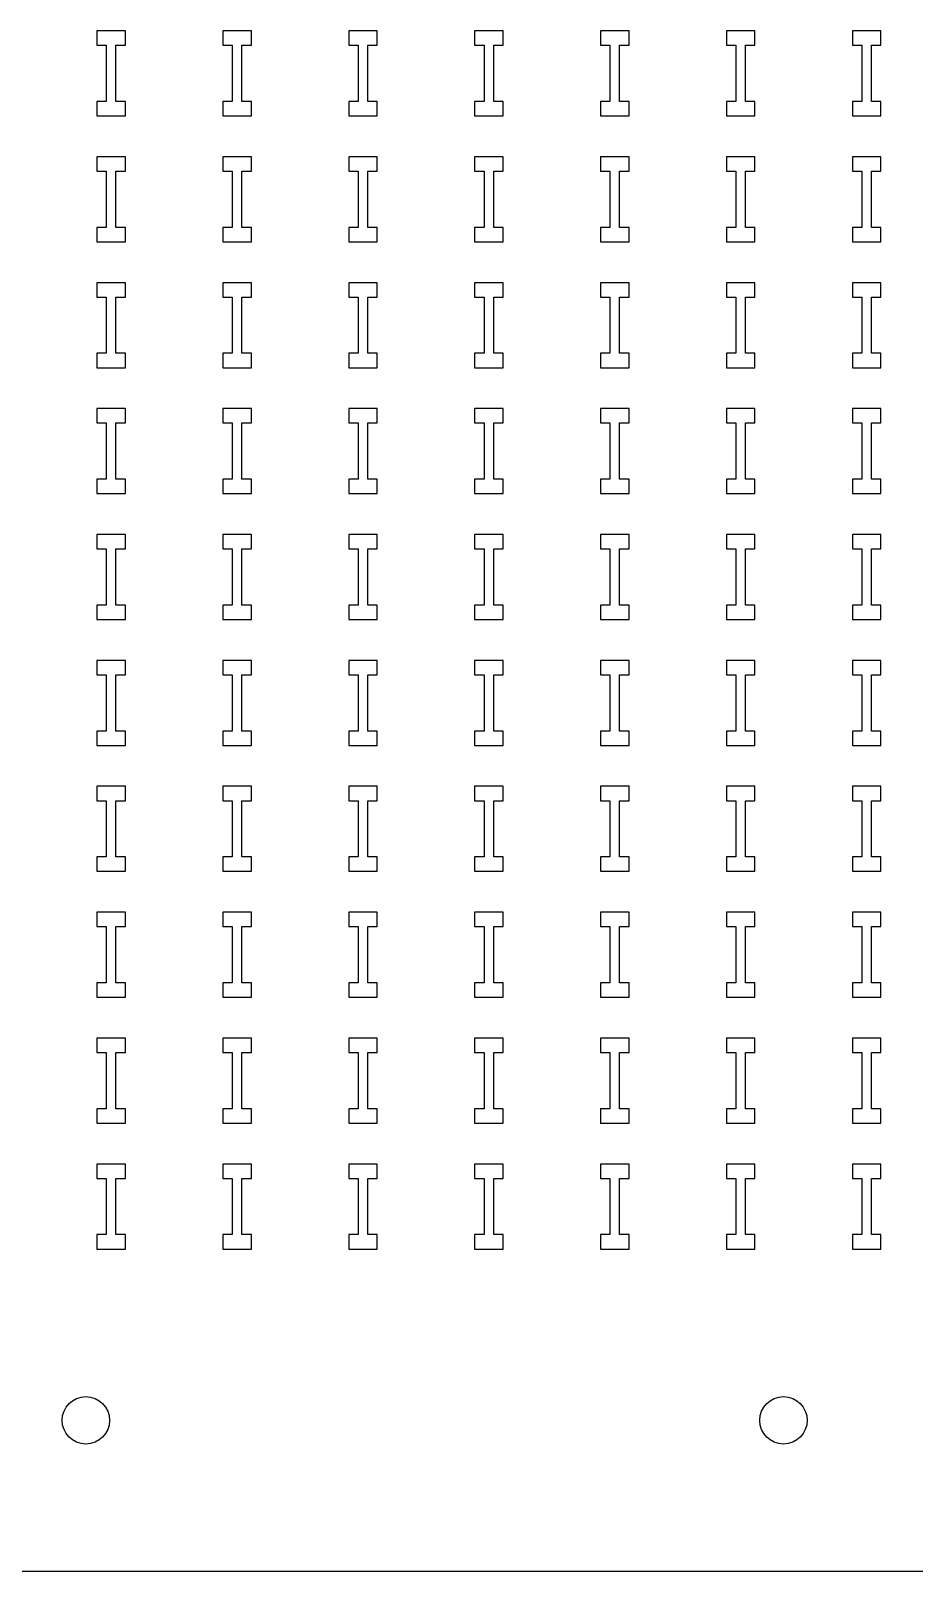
# Model space of a CAD drawing. Header units: inches. Extents: x 0 to 94.5, y 0 to 82.7.
# Drawn here: x 23.76 to 29.61, y 0 to 10.21 of the extents above; entities that cross this region are included whole.
import ezdxf

# ---------------------------------------------------------------- set-up
doc = ezdxf.new("R2010")
doc.units = ezdxf.units.IN
doc.layers.add('red', color=1, linetype='CONTINUOUS')

msp = doc.modelspace()

# ---------------------------------------------------------------- linework, layer by layer
for p, q in [((24.384, 10.212), (24.195, 10.212)), ((24.195, 10.212), (24.195, 10.117)), ((24.384, 10.117), (24.384, 10.212)), ((25.219, 10.212), (25.03, 10.212)), ((25.03, 10.212), (25.03, 10.117)), ((25.219, 10.117), (25.219, 10.212)), ((26.053, 10.212), (25.864, 10.212)), ((25.864, 10.212), (25.864, 10.117)), ((26.053, 10.117), (26.053, 10.212)), ((26.888, 10.212), (26.699, 10.212)), ((26.699, 10.212), (26.699, 10.117)), ((26.888, 10.117), (26.888, 10.212)), ((27.723, 10.212), (27.534, 10.212)), ((27.534, 10.212), (27.534, 10.117)), ((27.723, 10.117), (27.723, 10.212)), ((28.557, 10.212), (28.368, 10.212)), ((28.368, 10.212), (28.368, 10.117)), ((28.557, 10.117), (28.557, 10.212)), ((29.392, 10.212), (29.203, 10.212)), ((29.203, 10.212), (29.203, 10.117)), ((29.392, 10.117), (29.392, 10.212)), ((24.195, 10.117), (24.257, 10.117)), ((24.257, 10.117), (24.257, 9.743)), ((24.321, 10.117), (24.384, 10.117)), ((24.321, 9.743), (24.321, 10.117)), ((25.03, 10.117), (25.092, 10.117)), ((25.092, 10.117), (25.092, 9.743)), ((25.156, 10.117), (25.219, 10.117)), ((25.156, 9.743), (25.156, 10.117)), ((25.864, 10.117), (25.927, 10.117)), ((25.927, 10.117), (25.927, 9.743)), ((25.991, 10.117), (26.053, 10.117)), ((25.991, 9.743), (25.991, 10.117)), ((26.699, 10.117), (26.762, 10.117)), ((26.762, 10.117), (26.762, 9.743)), ((26.826, 10.117), (26.888, 10.117)), ((26.826, 9.743), (26.826, 10.117)), ((27.534, 10.117), (27.596, 10.117)), ((27.596, 10.117), (27.596, 9.743)), ((27.66, 10.117), (27.723, 10.117)), ((27.66, 9.743), (27.66, 10.117)), ((28.368, 10.117), (28.431, 10.117)), ((28.431, 10.117), (28.431, 9.743)), ((28.495, 10.117), (28.557, 10.117)), ((28.495, 9.743), (28.495, 10.117)), ((29.203, 10.117), (29.266, 10.117)), ((29.266, 10.117), (29.266, 9.743)), ((29.33, 10.117), (29.392, 10.117)), ((29.33, 9.743), (29.33, 10.117)), ((24.257, 9.743), (24.195, 9.743)), ((24.195, 9.743), (24.195, 9.648)), ((24.384, 9.743), (24.321, 9.743)), ((24.384, 9.648), (24.384, 9.743)), ((25.092, 9.743), (25.03, 9.743)), ((25.03, 9.743), (25.03, 9.648)), ((25.219, 9.743), (25.156, 9.743)), ((25.219, 9.648), (25.219, 9.743)), ((25.927, 9.743), (25.864, 9.743)), ((25.864, 9.743), (25.864, 9.648)), ((26.053, 9.743), (25.991, 9.743)), ((26.053, 9.648), (26.053, 9.743)), ((26.762, 9.743), (26.699, 9.743)), ((26.699, 9.743), (26.699, 9.648)), ((26.888, 9.743), (26.826, 9.743)), ((26.888, 9.648), (26.888, 9.743)), ((27.596, 9.743), (27.534, 9.743)), ((27.534, 9.743), (27.534, 9.648)), ((27.723, 9.743), (27.66, 9.743)), ((27.723, 9.648), (27.723, 9.743)), ((28.431, 9.743), (28.368, 9.743)), ((28.368, 9.743), (28.368, 9.648)), ((28.557, 9.743), (28.495, 9.743)), ((28.557, 9.648), (28.557, 9.743)), ((29.266, 9.743), (29.203, 9.743)), ((29.203, 9.743), (29.203, 9.648)), ((29.392, 9.743), (29.33, 9.743)), ((29.392, 9.648), (29.392, 9.743)), ((24.195, 9.648), (24.384, 9.648)), ((25.03, 9.648), (25.219, 9.648)), ((25.864, 9.648), (26.053, 9.648)), ((26.699, 9.648), (26.888, 9.648)), ((27.534, 9.648), (27.723, 9.648)), ((28.368, 9.648), (28.557, 9.648)), ((29.203, 9.648), (29.392, 9.648)), ((24.384, 9.377), (24.195, 9.377)), ((24.195, 9.377), (24.195, 9.282)), ((24.384, 9.282), (24.384, 9.377)), ((25.219, 9.377), (25.03, 9.377)), ((25.03, 9.377), (25.03, 9.282)), ((25.219, 9.282), (25.219, 9.377)), ((26.053, 9.377), (25.864, 9.377)), ((25.864, 9.377), (25.864, 9.282)), ((26.053, 9.282), (26.053, 9.377)), ((26.888, 9.377), (26.699, 9.377)), ((26.699, 9.377), (26.699, 9.282)), ((26.888, 9.282), (26.888, 9.377)), ((27.723, 9.377), (27.534, 9.377)), ((27.534, 9.377), (27.534, 9.282)), ((27.723, 9.282), (27.723, 9.377)), ((28.557, 9.377), (28.368, 9.377)), ((28.368, 9.377), (28.368, 9.282)), ((28.557, 9.282), (28.557, 9.377)), ((29.392, 9.377), (29.203, 9.377)), ((29.203, 9.377), (29.203, 9.282)), ((29.392, 9.282), (29.392, 9.377)), ((24.195, 9.282), (24.257, 9.282)), ((24.257, 9.282), (24.257, 8.908)), ((24.321, 9.282), (24.384, 9.282)), ((24.321, 8.908), (24.321, 9.282)), ((25.03, 9.282), (25.092, 9.282)), ((25.092, 9.282), (25.092, 8.908)), ((25.156, 9.282), (25.219, 9.282)), ((25.156, 8.908), (25.156, 9.282)), ((25.864, 9.282), (25.927, 9.282)), ((25.927, 9.282), (25.927, 8.908)), ((25.991, 9.282), (26.053, 9.282)), ((25.991, 8.908), (25.991, 9.282)), ((26.699, 9.282), (26.762, 9.282)), ((26.762, 9.282), (26.762, 8.908)), ((26.826, 9.282), (26.888, 9.282)), ((26.826, 8.908), (26.826, 9.282)), ((27.534, 9.282), (27.596, 9.282)), ((27.596, 9.282), (27.596, 8.908)), ((27.66, 9.282), (27.723, 9.282)), ((27.66, 8.908), (27.66, 9.282)), ((28.368, 9.282), (28.431, 9.282)), ((28.431, 9.282), (28.431, 8.908)), ((28.495, 9.282), (28.557, 9.282)), ((28.495, 8.908), (28.495, 9.282)), ((29.203, 9.282), (29.266, 9.282)), ((29.266, 9.282), (29.266, 8.908)), ((29.33, 9.282), (29.392, 9.282)), ((29.33, 8.908), (29.33, 9.282)), ((24.257, 8.908), (24.195, 8.908)), ((24.195, 8.908), (24.195, 8.813)), ((24.384, 8.908), (24.321, 8.908)), ((24.384, 8.813), (24.384, 8.908)), ((25.092, 8.908), (25.03, 8.908)), ((25.03, 8.908), (25.03, 8.813)), ((25.219, 8.908), (25.156, 8.908)), ((25.219, 8.813), (25.219, 8.908)), ((25.927, 8.908), (25.864, 8.908)), ((25.864, 8.908), (25.864, 8.813)), ((26.053, 8.908), (25.991, 8.908)), ((26.053, 8.813), (26.053, 8.908)), ((26.762, 8.908), (26.699, 8.908)), ((26.699, 8.908), (26.699, 8.813)), ((26.888, 8.908), (26.826, 8.908)), ((26.888, 8.813), (26.888, 8.908)), ((27.596, 8.908), (27.534, 8.908)), ((27.534, 8.908), (27.534, 8.813)), ((27.723, 8.908), (27.66, 8.908)), ((27.723, 8.813), (27.723, 8.908)), ((28.431, 8.908), (28.368, 8.908)), ((28.368, 8.908), (28.368, 8.813)), ((28.557, 8.908), (28.495, 8.908)), ((28.557, 8.813), (28.557, 8.908)), ((29.266, 8.908), (29.203, 8.908)), ((29.203, 8.908), (29.203, 8.813)), ((29.392, 8.908), (29.33, 8.908)), ((29.392, 8.813), (29.392, 8.908)), ((24.195, 8.813), (24.384, 8.813)), ((25.03, 8.813), (25.219, 8.813)), ((25.864, 8.813), (26.053, 8.813)), ((26.699, 8.813), (26.888, 8.813)), ((27.534, 8.813), (27.723, 8.813)), ((28.368, 8.813), (28.557, 8.813)), ((29.203, 8.813), (29.392, 8.813)), ((24.384, 8.542), (24.195, 8.542)), ((24.195, 8.542), (24.195, 8.447)), ((24.384, 8.447), (24.384, 8.542)), ((25.219, 8.542), (25.03, 8.542)), ((25.03, 8.542), (25.03, 8.447)), ((25.219, 8.447), (25.219, 8.542)), ((26.053, 8.542), (25.864, 8.542)), ((25.864, 8.542), (25.864, 8.447)), ((26.053, 8.447), (26.053, 8.542)), ((26.888, 8.542), (26.699, 8.542)), ((26.699, 8.542), (26.699, 8.447)), ((26.888, 8.447), (26.888, 8.542)), ((27.723, 8.542), (27.534, 8.542)), ((27.534, 8.542), (27.534, 8.447)), ((27.723, 8.447), (27.723, 8.542)), ((28.557, 8.542), (28.368, 8.542)), ((28.368, 8.542), (28.368, 8.447)), ((28.557, 8.447), (28.557, 8.542)), ((29.392, 8.542), (29.203, 8.542)), ((29.203, 8.542), (29.203, 8.447)), ((29.392, 8.447), (29.392, 8.542)), ((24.195, 8.447), (24.257, 8.447)), ((24.257, 8.447), (24.257, 8.074)), ((24.321, 8.447), (24.384, 8.447)), ((24.321, 8.074), (24.321, 8.447)), ((25.03, 8.447), (25.092, 8.447)), ((25.092, 8.447), (25.092, 8.074)), ((25.156, 8.447), (25.219, 8.447)), ((25.156, 8.074), (25.156, 8.447)), ((25.864, 8.447), (25.927, 8.447)), ((25.927, 8.447), (25.927, 8.074)), ((25.991, 8.447), (26.053, 8.447)), ((25.991, 8.074), (25.991, 8.447)), ((26.699, 8.447), (26.762, 8.447)), ((26.762, 8.447), (26.762, 8.074)), ((26.826, 8.447), (26.888, 8.447)), ((26.826, 8.074), (26.826, 8.447)), ((27.534, 8.447), (27.596, 8.447)), ((27.596, 8.447), (27.596, 8.074)), ((27.66, 8.447), (27.723, 8.447)), ((27.66, 8.074), (27.66, 8.447)), ((28.368, 8.447), (28.431, 8.447)), ((28.431, 8.447), (28.431, 8.074)), ((28.495, 8.447), (28.557, 8.447)), ((28.495, 8.074), (28.495, 8.447)), ((29.203, 8.447), (29.266, 8.447)), ((29.266, 8.447), (29.266, 8.074)), ((29.33, 8.447), (29.392, 8.447)), ((29.33, 8.074), (29.33, 8.447)), ((24.257, 8.074), (24.195, 8.074)), ((24.195, 8.074), (24.195, 7.978)), ((24.384, 8.074), (24.321, 8.074)), ((24.384, 7.978), (24.384, 8.074)), ((25.092, 8.074), (25.03, 8.074)), ((25.03, 8.074), (25.03, 7.978)), ((25.219, 8.074), (25.156, 8.074)), ((25.219, 7.978), (25.219, 8.074)), ((25.927, 8.074), (25.864, 8.074)), ((25.864, 8.074), (25.864, 7.978)), ((26.053, 8.074), (25.991, 8.074)), ((26.053, 7.978), (26.053, 8.074)), ((26.762, 8.074), (26.699, 8.074)), ((26.699, 8.074), (26.699, 7.978)), ((26.888, 8.074), (26.826, 8.074)), ((26.888, 7.978), (26.888, 8.074)), ((27.596, 8.074), (27.534, 8.074)), ((27.534, 8.074), (27.534, 7.978)), ((27.723, 8.074), (27.66, 8.074)), ((27.723, 7.978), (27.723, 8.074)), ((28.431, 8.074), (28.368, 8.074)), ((28.368, 8.074), (28.368, 7.978)), ((28.557, 8.074), (28.495, 8.074)), ((28.557, 7.978), (28.557, 8.074)), ((29.266, 8.074), (29.203, 8.074)), ((29.203, 8.074), (29.203, 7.978)), ((29.392, 8.074), (29.33, 8.074)), ((29.392, 7.978), (29.392, 8.074)), ((24.195, 7.978), (24.384, 7.978)), ((25.03, 7.978), (25.219, 7.978)), ((25.864, 7.978), (26.053, 7.978)), ((26.699, 7.978), (26.888, 7.978)), ((27.534, 7.978), (27.723, 7.978)), ((28.368, 7.978), (28.557, 7.978)), ((29.203, 7.978), (29.392, 7.978)), ((24.384, 7.708), (24.195, 7.708)), ((24.195, 7.708), (24.195, 7.612)), ((24.384, 7.612), (24.384, 7.708)), ((25.219, 7.708), (25.03, 7.708)), ((25.03, 7.708), (25.03, 7.612)), ((25.219, 7.612), (25.219, 7.708)), ((26.053, 7.708), (25.864, 7.708)), ((25.864, 7.708), (25.864, 7.612)), ((26.053, 7.612), (26.053, 7.708)), ((26.888, 7.708), (26.699, 7.708)), ((26.699, 7.708), (26.699, 7.612)), ((26.888, 7.612), (26.888, 7.708)), ((27.723, 7.708), (27.534, 7.708)), ((27.534, 7.708), (27.534, 7.612)), ((27.723, 7.612), (27.723, 7.708)), ((28.557, 7.708), (28.368, 7.708)), ((28.368, 7.708), (28.368, 7.612)), ((28.557, 7.612), (28.557, 7.708)), ((29.392, 7.708), (29.203, 7.708)), ((29.203, 7.708), (29.203, 7.612)), ((29.392, 7.612), (29.392, 7.708)), ((24.195, 7.612), (24.257, 7.612)), ((24.257, 7.612), (24.257, 7.239)), ((24.321, 7.612), (24.384, 7.612)), ((24.321, 7.239), (24.321, 7.612)), ((25.03, 7.612), (25.092, 7.612)), ((25.092, 7.612), (25.092, 7.239)), ((25.156, 7.612), (25.219, 7.612)), ((25.156, 7.239), (25.156, 7.612)), ((25.864, 7.612), (25.927, 7.612)), ((25.927, 7.612), (25.927, 7.239)), ((25.991, 7.612), (26.053, 7.612)), ((25.991, 7.239), (25.991, 7.612)), ((26.699, 7.612), (26.762, 7.612)), ((26.762, 7.612), (26.762, 7.239)), ((26.826, 7.612), (26.888, 7.612)), ((26.826, 7.239), (26.826, 7.612)), ((27.534, 7.612), (27.596, 7.612)), ((27.596, 7.612), (27.596, 7.239)), ((27.66, 7.612), (27.723, 7.612)), ((27.66, 7.239), (27.66, 7.612)), ((28.368, 7.612), (28.431, 7.612)), ((28.431, 7.612), (28.431, 7.239)), ((28.495, 7.612), (28.557, 7.612)), ((28.495, 7.239), (28.495, 7.612)), ((29.203, 7.612), (29.266, 7.612)), ((29.266, 7.612), (29.266, 7.239)), ((29.33, 7.612), (29.392, 7.612)), ((29.33, 7.239), (29.33, 7.612)), ((24.257, 7.239), (24.195, 7.239)), ((24.195, 7.239), (24.195, 7.144)), ((24.384, 7.239), (24.321, 7.239)), ((24.384, 7.144), (24.384, 7.239)), ((25.092, 7.239), (25.03, 7.239)), ((25.03, 7.239), (25.03, 7.144)), ((25.219, 7.239), (25.156, 7.239)), ((25.219, 7.144), (25.219, 7.239)), ((25.927, 7.239), (25.864, 7.239)), ((25.864, 7.239), (25.864, 7.144)), ((26.053, 7.239), (25.991, 7.239)), ((26.053, 7.144), (26.053, 7.239)), ((26.762, 7.239), (26.699, 7.239)), ((26.699, 7.239), (26.699, 7.144)), ((26.888, 7.239), (26.826, 7.239)), ((26.888, 7.144), (26.888, 7.239)), ((27.596, 7.239), (27.534, 7.239)), ((27.534, 7.239), (27.534, 7.144)), ((27.723, 7.239), (27.66, 7.239)), ((27.723, 7.144), (27.723, 7.239)), ((28.431, 7.239), (28.368, 7.239)), ((28.368, 7.239), (28.368, 7.144)), ((28.557, 7.239), (28.495, 7.239)), ((28.557, 7.144), (28.557, 7.239)), ((29.266, 7.239), (29.203, 7.239)), ((29.203, 7.239), (29.203, 7.144)), ((29.392, 7.239), (29.33, 7.239)), ((29.392, 7.144), (29.392, 7.239)), ((24.195, 7.144), (24.384, 7.144)), ((25.03, 7.144), (25.219, 7.144)), ((25.864, 7.144), (26.053, 7.144)), ((26.699, 7.144), (26.888, 7.144)), ((27.534, 7.144), (27.723, 7.144)), ((28.368, 7.144), (28.557, 7.144)), ((29.203, 7.144), (29.392, 7.144)), ((24.384, 6.873), (24.195, 6.873)), ((24.195, 6.873), (24.195, 6.778)), ((24.384, 6.778), (24.384, 6.873)), ((25.219, 6.873), (25.03, 6.873)), ((25.03, 6.873), (25.03, 6.778)), ((25.219, 6.778), (25.219, 6.873)), ((26.053, 6.873), (25.864, 6.873)), ((25.864, 6.873), (25.864, 6.778)), ((26.053, 6.778), (26.053, 6.873)), ((26.888, 6.873), (26.699, 6.873)), ((26.699, 6.873), (26.699, 6.778)), ((26.888, 6.778), (26.888, 6.873)), ((27.723, 6.873), (27.534, 6.873)), ((27.534, 6.873), (27.534, 6.778)), ((27.723, 6.778), (27.723, 6.873)), ((28.557, 6.873), (28.368, 6.873)), ((28.368, 6.873), (28.368, 6.778)), ((28.557, 6.778), (28.557, 6.873)), ((29.392, 6.873), (29.203, 6.873)), ((29.203, 6.873), (29.203, 6.778)), ((29.392, 6.778), (29.392, 6.873)), ((24.195, 6.778), (24.257, 6.778)), ((24.257, 6.778), (24.257, 6.404)), ((24.321, 6.778), (24.384, 6.778)), ((24.321, 6.404), (24.321, 6.778)), ((25.03, 6.778), (25.092, 6.778)), ((25.092, 6.778), (25.092, 6.404)), ((25.156, 6.778), (25.219, 6.778)), ((25.156, 6.404), (25.156, 6.778)), ((25.864, 6.778), (25.927, 6.778)), ((25.927, 6.778), (25.927, 6.404)), ((25.991, 6.778), (26.053, 6.778)), ((25.991, 6.404), (25.991, 6.778)), ((26.699, 6.778), (26.762, 6.778)), ((26.762, 6.778), (26.762, 6.404)), ((26.826, 6.778), (26.888, 6.778)), ((26.826, 6.404), (26.826, 6.778)), ((27.534, 6.778), (27.596, 6.778)), ((27.596, 6.778), (27.596, 6.404)), ((27.66, 6.778), (27.723, 6.778)), ((27.66, 6.404), (27.66, 6.778)), ((28.368, 6.778), (28.431, 6.778)), ((28.431, 6.778), (28.431, 6.404)), ((28.495, 6.778), (28.557, 6.778)), ((28.495, 6.404), (28.495, 6.778)), ((29.203, 6.778), (29.266, 6.778)), ((29.266, 6.778), (29.266, 6.404)), ((29.33, 6.778), (29.392, 6.778)), ((29.33, 6.404), (29.33, 6.778)), ((24.257, 6.404), (24.195, 6.404)), ((24.195, 6.404), (24.195, 6.309)), ((24.384, 6.404), (24.321, 6.404)), ((24.384, 6.309), (24.384, 6.404)), ((25.092, 6.404), (25.03, 6.404)), ((25.03, 6.404), (25.03, 6.309)), ((25.219, 6.404), (25.156, 6.404)), ((25.219, 6.309), (25.219, 6.404)), ((25.927, 6.404), (25.864, 6.404)), ((25.864, 6.404), (25.864, 6.309)), ((26.053, 6.404), (25.991, 6.404)), ((26.053, 6.309), (26.053, 6.404)), ((26.762, 6.404), (26.699, 6.404)), ((26.699, 6.404), (26.699, 6.309)), ((26.888, 6.404), (26.826, 6.404)), ((26.888, 6.309), (26.888, 6.404)), ((27.596, 6.404), (27.534, 6.404)), ((27.534, 6.404), (27.534, 6.309)), ((27.723, 6.404), (27.66, 6.404)), ((27.723, 6.309), (27.723, 6.404)), ((28.431, 6.404), (28.368, 6.404)), ((28.368, 6.404), (28.368, 6.309)), ((28.557, 6.404), (28.495, 6.404)), ((28.557, 6.309), (28.557, 6.404)), ((29.266, 6.404), (29.203, 6.404)), ((29.203, 6.404), (29.203, 6.309)), ((29.392, 6.404), (29.33, 6.404)), ((29.392, 6.309), (29.392, 6.404)), ((24.195, 6.309), (24.384, 6.309)), ((25.03, 6.309), (25.219, 6.309)), ((25.864, 6.309), (26.053, 6.309)), ((26.699, 6.309), (26.888, 6.309)), ((27.534, 6.309), (27.723, 6.309)), ((28.368, 6.309), (28.557, 6.309)), ((29.203, 6.309), (29.392, 6.309)), ((24.384, 6.038), (24.195, 6.038)), ((24.195, 6.038), (24.195, 5.943)), ((24.384, 5.943), (24.384, 6.038)), ((25.219, 6.038), (25.03, 6.038)), ((25.03, 6.038), (25.03, 5.943)), ((25.219, 5.943), (25.219, 6.038)), ((26.053, 6.038), (25.864, 6.038)), ((25.864, 6.038), (25.864, 5.943)), ((26.053, 5.943), (26.053, 6.038)), ((26.888, 6.038), (26.699, 6.038)), ((26.699, 6.038), (26.699, 5.943)), ((26.888, 5.943), (26.888, 6.038)), ((27.723, 6.038), (27.534, 6.038)), ((27.534, 6.038), (27.534, 5.943)), ((27.723, 5.943), (27.723, 6.038)), ((28.557, 6.038), (28.368, 6.038)), ((28.368, 6.038), (28.368, 5.943)), ((28.557, 5.943), (28.557, 6.038)), ((29.392, 6.038), (29.203, 6.038)), ((29.203, 6.038), (29.203, 5.943)), ((29.392, 5.943), (29.392, 6.038)), ((24.195, 5.943), (24.257, 5.943)), ((24.257, 5.943), (24.257, 5.569)), ((24.321, 5.943), (24.384, 5.943)), ((24.321, 5.569), (24.321, 5.943)), ((25.03, 5.943), (25.092, 5.943)), ((25.092, 5.943), (25.092, 5.569)), ((25.156, 5.943), (25.219, 5.943)), ((25.156, 5.569), (25.156, 5.943)), ((25.864, 5.943), (25.927, 5.943)), ((25.927, 5.943), (25.927, 5.569)), ((25.991, 5.943), (26.053, 5.943)), ((25.991, 5.569), (25.991, 5.943)), ((26.699, 5.943), (26.762, 5.943)), ((26.762, 5.943), (26.762, 5.569)), ((26.826, 5.943), (26.888, 5.943)), ((26.826, 5.569), (26.826, 5.943)), ((27.534, 5.943), (27.596, 5.943)), ((27.596, 5.943), (27.596, 5.569)), ((27.66, 5.943), (27.723, 5.943)), ((27.66, 5.569), (27.66, 5.943)), ((28.368, 5.943), (28.431, 5.943)), ((28.431, 5.943), (28.431, 5.569)), ((28.495, 5.943), (28.557, 5.943)), ((28.495, 5.569), (28.495, 5.943)), ((29.203, 5.943), (29.266, 5.943)), ((29.266, 5.943), (29.266, 5.569)), ((29.33, 5.943), (29.392, 5.943)), ((29.33, 5.569), (29.33, 5.943)), ((24.257, 5.569), (24.195, 5.569)), ((24.195, 5.569), (24.195, 5.474)), ((24.384, 5.569), (24.321, 5.569)), ((24.384, 5.474), (24.384, 5.569)), ((25.092, 5.569), (25.03, 5.569)), ((25.03, 5.569), (25.03, 5.474)), ((25.219, 5.569), (25.156, 5.569)), ((25.219, 5.474), (25.219, 5.569)), ((25.927, 5.569), (25.864, 5.569)), ((25.864, 5.569), (25.864, 5.474)), ((26.053, 5.569), (25.991, 5.569)), ((26.053, 5.474), (26.053, 5.569)), ((26.762, 5.569), (26.699, 5.569)), ((26.699, 5.569), (26.699, 5.474)), ((26.888, 5.569), (26.826, 5.569)), ((26.888, 5.474), (26.888, 5.569)), ((27.596, 5.569), (27.534, 5.569)), ((27.534, 5.569), (27.534, 5.474)), ((27.723, 5.569), (27.66, 5.569)), ((27.723, 5.474), (27.723, 5.569)), ((28.431, 5.569), (28.368, 5.569)), ((28.368, 5.569), (28.368, 5.474)), ((28.557, 5.569), (28.495, 5.569)), ((28.557, 5.474), (28.557, 5.569)), ((29.266, 5.569), (29.203, 5.569)), ((29.203, 5.569), (29.203, 5.474)), ((29.392, 5.569), (29.33, 5.569)), ((29.392, 5.474), (29.392, 5.569)), ((24.195, 5.474), (24.384, 5.474)), ((25.03, 5.474), (25.219, 5.474)), ((25.864, 5.474), (26.053, 5.474)), ((26.699, 5.474), (26.888, 5.474)), ((27.534, 5.474), (27.723, 5.474)), ((28.368, 5.474), (28.557, 5.474)), ((29.203, 5.474), (29.392, 5.474)), ((24.384, 5.204), (24.195, 5.204)), ((24.195, 5.204), (24.195, 5.108)), ((24.195, 5.108), (24.257, 5.108)), ((24.257, 5.108), (24.257, 4.735)), ((24.321, 5.108), (24.384, 5.108)), ((24.321, 4.735), (24.321, 5.108)), ((24.384, 5.108), (24.384, 5.204)), ((25.219, 5.204), (25.03, 5.204)), ((25.03, 5.204), (25.03, 5.108)), ((25.03, 5.108), (25.092, 5.108)), ((25.092, 5.108), (25.092, 4.735)), ((25.156, 5.108), (25.219, 5.108)), ((25.156, 4.735), (25.156, 5.108)), ((25.219, 5.108), (25.219, 5.204)), ((26.053, 5.204), (25.864, 5.204)), ((25.864, 5.204), (25.864, 5.108)), ((25.864, 5.108), (25.927, 5.108)), ((25.927, 5.108), (25.927, 4.735)), ((25.991, 5.108), (26.053, 5.108)), ((25.991, 4.735), (25.991, 5.108)), ((26.053, 5.108), (26.053, 5.204)), ((26.888, 5.204), (26.699, 5.204)), ((26.699, 5.204), (26.699, 5.108)), ((26.699, 5.108), (26.762, 5.108)), ((26.762, 5.108), (26.762, 4.735)), ((26.826, 5.108), (26.888, 5.108)), ((26.826, 4.735), (26.826, 5.108)), ((26.888, 5.108), (26.888, 5.204)), ((27.723, 5.204), (27.534, 5.204)), ((27.534, 5.204), (27.534, 5.108)), ((27.534, 5.108), (27.596, 5.108)), ((27.596, 5.108), (27.596, 4.735)), ((27.66, 5.108), (27.723, 5.108)), ((27.66, 4.735), (27.66, 5.108)), ((27.723, 5.108), (27.723, 5.204)), ((28.557, 5.204), (28.368, 5.204)), ((28.368, 5.204), (28.368, 5.108)), ((28.368, 5.108), (28.431, 5.108)), ((28.431, 5.108), (28.431, 4.735)), ((28.495, 5.108), (28.557, 5.108)), ((28.495, 4.735), (28.495, 5.108)), ((28.557, 5.108), (28.557, 5.204)), ((29.392, 5.204), (29.203, 5.204)), ((29.203, 5.204), (29.203, 5.108)), ((29.203, 5.108), (29.266, 5.108)), ((29.266, 5.108), (29.266, 4.735)), ((29.33, 5.108), (29.392, 5.108)), ((29.33, 4.735), (29.33, 5.108)), ((29.392, 5.108), (29.392, 5.204)), ((24.257, 4.735), (24.195, 4.735)), ((24.195, 4.735), (24.195, 4.64)), ((24.384, 4.735), (24.321, 4.735)), ((24.384, 4.64), (24.384, 4.735)), ((25.092, 4.735), (25.03, 4.735)), ((25.03, 4.735), (25.03, 4.64)), ((25.219, 4.735), (25.156, 4.735)), ((25.219, 4.64), (25.219, 4.735)), ((25.927, 4.735), (25.864, 4.735)), ((25.864, 4.735), (25.864, 4.64)), ((26.053, 4.735), (25.991, 4.735)), ((26.053, 4.64), (26.053, 4.735)), ((26.762, 4.735), (26.699, 4.735)), ((26.699, 4.735), (26.699, 4.64)), ((26.888, 4.735), (26.826, 4.735)), ((26.888, 4.64), (26.888, 4.735)), ((27.596, 4.735), (27.534, 4.735)), ((27.534, 4.735), (27.534, 4.64)), ((27.723, 4.735), (27.66, 4.735)), ((27.723, 4.64), (27.723, 4.735)), ((28.431, 4.735), (28.368, 4.735)), ((28.368, 4.735), (28.368, 4.64)), ((28.557, 4.735), (28.495, 4.735)), ((28.557, 4.64), (28.557, 4.735)), ((29.266, 4.735), (29.203, 4.735)), ((29.203, 4.735), (29.203, 4.64)), ((29.392, 4.735), (29.33, 4.735)), ((29.392, 4.64), (29.392, 4.735)), ((24.195, 4.64), (24.384, 4.64)), ((25.03, 4.64), (25.219, 4.64)), ((25.864, 4.64), (26.053, 4.64)), ((26.699, 4.64), (26.888, 4.64)), ((27.534, 4.64), (27.723, 4.64)), ((28.368, 4.64), (28.557, 4.64)), ((29.203, 4.64), (29.392, 4.64)), ((24.384, 4.369), (24.195, 4.369)), ((24.195, 4.369), (24.195, 4.274)), ((24.384, 4.274), (24.384, 4.369)), ((25.219, 4.369), (25.03, 4.369)), ((25.03, 4.369), (25.03, 4.274)), ((25.219, 4.274), (25.219, 4.369)), ((26.053, 4.369), (25.864, 4.369)), ((25.864, 4.369), (25.864, 4.274)), ((26.053, 4.274), (26.053, 4.369)), ((26.888, 4.369), (26.699, 4.369)), ((26.699, 4.369), (26.699, 4.274)), ((26.888, 4.274), (26.888, 4.369)), ((27.723, 4.369), (27.534, 4.369)), ((27.534, 4.369), (27.534, 4.274)), ((27.723, 4.274), (27.723, 4.369)), ((28.557, 4.369), (28.368, 4.369)), ((28.368, 4.369), (28.368, 4.274)), ((28.557, 4.274), (28.557, 4.369)), ((29.392, 4.369), (29.203, 4.369)), ((29.203, 4.369), (29.203, 4.274)), ((29.392, 4.274), (29.392, 4.369)), ((24.195, 4.274), (24.257, 4.274)), ((24.257, 4.274), (24.257, 3.9)), ((24.321, 4.274), (24.384, 4.274)), ((24.321, 3.9), (24.321, 4.274)), ((25.03, 4.274), (25.092, 4.274)), ((25.092, 4.274), (25.092, 3.9)), ((25.156, 4.274), (25.219, 4.274)), ((25.156, 3.9), (25.156, 4.274)), ((25.864, 4.274), (25.927, 4.274)), ((25.927, 4.274), (25.927, 3.9)), ((25.991, 4.274), (26.053, 4.274)), ((25.991, 3.9), (25.991, 4.274)), ((26.699, 4.274), (26.762, 4.274)), ((26.762, 4.274), (26.762, 3.9)), ((26.826, 4.274), (26.888, 4.274)), ((26.826, 3.9), (26.826, 4.274)), ((27.534, 4.274), (27.596, 4.274)), ((27.596, 4.274), (27.596, 3.9)), ((27.66, 4.274), (27.723, 4.274)), ((27.66, 3.9), (27.66, 4.274)), ((28.368, 4.274), (28.431, 4.274)), ((28.431, 4.274), (28.431, 3.9)), ((28.495, 4.274), (28.557, 4.274)), ((28.495, 3.9), (28.495, 4.274)), ((29.203, 4.274), (29.266, 4.274)), ((29.266, 4.274), (29.266, 3.9)), ((29.33, 4.274), (29.392, 4.274)), ((29.33, 3.9), (29.33, 4.274)), ((24.257, 3.9), (24.195, 3.9)), ((24.195, 3.9), (24.195, 3.805)), ((24.384, 3.9), (24.321, 3.9)), ((24.384, 3.805), (24.384, 3.9)), ((25.092, 3.9), (25.03, 3.9)), ((25.03, 3.9), (25.03, 3.805)), ((25.219, 3.9), (25.156, 3.9)), ((25.219, 3.805), (25.219, 3.9)), ((25.927, 3.9), (25.864, 3.9)), ((25.864, 3.9), (25.864, 3.805)), ((26.053, 3.9), (25.991, 3.9)), ((26.053, 3.805), (26.053, 3.9)), ((26.762, 3.9), (26.699, 3.9)), ((26.699, 3.9), (26.699, 3.805)), ((26.888, 3.9), (26.826, 3.9)), ((26.888, 3.805), (26.888, 3.9)), ((27.596, 3.9), (27.534, 3.9)), ((27.534, 3.9), (27.534, 3.805)), ((27.723, 3.9), (27.66, 3.9)), ((27.723, 3.805), (27.723, 3.9)), ((28.431, 3.9), (28.368, 3.9)), ((28.368, 3.9), (28.368, 3.805)), ((28.557, 3.9), (28.495, 3.9)), ((28.557, 3.805), (28.557, 3.9)), ((29.266, 3.9), (29.203, 3.9)), ((29.203, 3.9), (29.203, 3.805)), ((29.392, 3.9), (29.33, 3.9)), ((29.392, 3.805), (29.392, 3.9)), ((24.195, 3.805), (24.384, 3.805)), ((25.03, 3.805), (25.219, 3.805)), ((25.864, 3.805), (26.053, 3.805)), ((26.699, 3.805), (26.888, 3.805)), ((27.534, 3.805), (27.723, 3.805)), ((28.368, 3.805), (28.557, 3.805)), ((29.203, 3.805), (29.392, 3.805)), ((24.384, 3.534), (24.195, 3.534)), ((24.195, 3.534), (24.195, 3.439)), ((24.384, 3.439), (24.384, 3.534)), ((25.219, 3.534), (25.03, 3.534)), ((25.03, 3.534), (25.03, 3.439)), ((25.219, 3.439), (25.219, 3.534)), ((26.053, 3.534), (25.864, 3.534)), ((25.864, 3.534), (25.864, 3.439)), ((26.053, 3.439), (26.053, 3.534)), ((26.888, 3.534), (26.699, 3.534)), ((26.699, 3.534), (26.699, 3.439)), ((26.888, 3.439), (26.888, 3.534)), ((27.723, 3.534), (27.534, 3.534)), ((27.534, 3.534), (27.534, 3.439)), ((27.723, 3.439), (27.723, 3.534)), ((28.557, 3.534), (28.368, 3.534)), ((28.368, 3.534), (28.368, 3.439)), ((28.557, 3.439), (28.557, 3.534)), ((29.392, 3.534), (29.203, 3.534)), ((29.203, 3.534), (29.203, 3.439)), ((29.392, 3.439), (29.392, 3.534)), ((24.195, 3.439), (24.257, 3.439)), ((24.257, 3.439), (24.257, 3.065)), ((24.321, 3.439), (24.384, 3.439)), ((24.321, 3.065), (24.321, 3.439)), ((25.03, 3.439), (25.092, 3.439)), ((25.092, 3.439), (25.092, 3.065)), ((25.156, 3.439), (25.219, 3.439)), ((25.156, 3.065), (25.156, 3.439)), ((25.864, 3.439), (25.927, 3.439)), ((25.927, 3.439), (25.927, 3.065)), ((25.991, 3.439), (26.053, 3.439)), ((25.991, 3.065), (25.991, 3.439)), ((26.699, 3.439), (26.762, 3.439)), ((26.762, 3.439), (26.762, 3.065)), ((26.826, 3.439), (26.888, 3.439)), ((26.826, 3.065), (26.826, 3.439)), ((27.534, 3.439), (27.596, 3.439)), ((27.596, 3.439), (27.596, 3.065)), ((27.66, 3.439), (27.723, 3.439)), ((27.66, 3.065), (27.66, 3.439)), ((28.368, 3.439), (28.431, 3.439)), ((28.431, 3.439), (28.431, 3.065)), ((28.495, 3.439), (28.557, 3.439)), ((28.495, 3.065), (28.495, 3.439)), ((29.203, 3.439), (29.266, 3.439)), ((29.266, 3.439), (29.266, 3.065)), ((29.33, 3.439), (29.392, 3.439)), ((29.33, 3.065), (29.33, 3.439)), ((24.257, 3.065), (24.195, 3.065)), ((24.195, 3.065), (24.195, 2.97)), ((24.384, 3.065), (24.321, 3.065)), ((24.384, 2.97), (24.384, 3.065)), ((25.092, 3.065), (25.03, 3.065)), ((25.03, 3.065), (25.03, 2.97)), ((25.219, 3.065), (25.156, 3.065)), ((25.219, 2.97), (25.219, 3.065)), ((25.927, 3.065), (25.864, 3.065)), ((25.864, 3.065), (25.864, 2.97)), ((26.053, 3.065), (25.991, 3.065)), ((26.053, 2.97), (26.053, 3.065)), ((26.762, 3.065), (26.699, 3.065)), ((26.699, 3.065), (26.699, 2.97)), ((26.888, 3.065), (26.826, 3.065)), ((26.888, 2.97), (26.888, 3.065)), ((27.596, 3.065), (27.534, 3.065)), ((27.534, 3.065), (27.534, 2.97)), ((27.723, 3.065), (27.66, 3.065)), ((27.723, 2.97), (27.723, 3.065)), ((28.431, 3.065), (28.368, 3.065)), ((28.368, 3.065), (28.368, 2.97)), ((28.557, 3.065), (28.495, 3.065)), ((28.557, 2.97), (28.557, 3.065)), ((29.266, 3.065), (29.203, 3.065)), ((29.203, 3.065), (29.203, 2.97)), ((29.392, 3.065), (29.33, 3.065)), ((29.392, 2.97), (29.392, 3.065)), ((24.195, 2.97), (24.384, 2.97)), ((25.03, 2.97), (25.219, 2.97)), ((25.864, 2.97), (26.053, 2.97)), ((26.699, 2.97), (26.888, 2.97)), ((27.534, 2.97), (27.723, 2.97)), ((28.368, 2.97), (28.557, 2.97)), ((29.203, 2.97), (29.392, 2.97)), ((24.384, 2.699), (24.195, 2.699)), ((24.195, 2.699), (24.195, 2.604)), ((24.384, 2.604), (24.384, 2.699)), ((25.219, 2.699), (25.03, 2.699)), ((25.03, 2.699), (25.03, 2.604)), ((25.219, 2.604), (25.219, 2.699)), ((26.053, 2.699), (25.864, 2.699)), ((25.864, 2.699), (25.864, 2.604)), ((26.053, 2.604), (26.053, 2.699)), ((26.888, 2.699), (26.699, 2.699)), ((26.699, 2.699), (26.699, 2.604)), ((26.888, 2.604), (26.888, 2.699)), ((27.723, 2.699), (27.534, 2.699)), ((27.534, 2.699), (27.534, 2.604)), ((27.723, 2.604), (27.723, 2.699)), ((28.557, 2.699), (28.368, 2.699)), ((28.368, 2.699), (28.368, 2.604)), ((28.557, 2.604), (28.557, 2.699)), ((29.392, 2.699), (29.203, 2.699)), ((29.203, 2.699), (29.203, 2.604)), ((29.392, 2.604), (29.392, 2.699)), ((24.195, 2.604), (24.257, 2.604)), ((24.257, 2.604), (24.257, 2.231)), ((24.321, 2.604), (24.384, 2.604)), ((24.321, 2.231), (24.321, 2.604)), ((25.03, 2.604), (25.092, 2.604)), ((25.092, 2.604), (25.092, 2.231)), ((25.156, 2.604), (25.219, 2.604)), ((25.156, 2.231), (25.156, 2.604)), ((25.864, 2.604), (25.927, 2.604)), ((25.927, 2.604), (25.927, 2.231)), ((25.991, 2.604), (26.053, 2.604)), ((25.991, 2.231), (25.991, 2.604)), ((26.699, 2.604), (26.762, 2.604)), ((26.762, 2.604), (26.762, 2.231)), ((26.826, 2.604), (26.888, 2.604)), ((26.826, 2.231), (26.826, 2.604)), ((27.534, 2.604), (27.596, 2.604)), ((27.596, 2.604), (27.596, 2.231)), ((27.66, 2.604), (27.723, 2.604)), ((27.66, 2.231), (27.66, 2.604)), ((28.368, 2.604), (28.431, 2.604)), ((28.431, 2.604), (28.431, 2.231)), ((28.495, 2.604), (28.557, 2.604)), ((28.495, 2.231), (28.495, 2.604)), ((29.203, 2.604), (29.266, 2.604)), ((29.266, 2.604), (29.266, 2.231)), ((29.33, 2.604), (29.392, 2.604)), ((29.33, 2.231), (29.33, 2.604)), ((24.257, 2.231), (24.195, 2.231)), ((24.195, 2.231), (24.195, 2.135)), ((24.384, 2.231), (24.321, 2.231)), ((24.384, 2.135), (24.384, 2.231)), ((25.092, 2.231), (25.03, 2.231)), ((25.03, 2.231), (25.03, 2.135)), ((25.219, 2.231), (25.156, 2.231)), ((25.219, 2.135), (25.219, 2.231)), ((25.927, 2.231), (25.864, 2.231)), ((25.864, 2.231), (25.864, 2.135)), ((26.053, 2.231), (25.991, 2.231)), ((26.053, 2.135), (26.053, 2.231)), ((26.762, 2.231), (26.699, 2.231)), ((26.699, 2.231), (26.699, 2.135)), ((26.888, 2.231), (26.826, 2.231)), ((26.888, 2.135), (26.888, 2.231)), ((27.596, 2.231), (27.534, 2.231)), ((27.534, 2.231), (27.534, 2.135)), ((27.723, 2.231), (27.66, 2.231)), ((27.723, 2.135), (27.723, 2.231)), ((28.431, 2.231), (28.368, 2.231)), ((28.368, 2.231), (28.368, 2.135)), ((28.557, 2.231), (28.495, 2.231)), ((28.557, 2.135), (28.557, 2.231)), ((29.266, 2.231), (29.203, 2.231)), ((29.203, 2.231), (29.203, 2.135)), ((29.392, 2.231), (29.33, 2.231)), ((29.392, 2.135), (29.392, 2.231)), ((24.195, 2.135), (24.384, 2.135)), ((25.03, 2.135), (25.219, 2.135)), ((25.864, 2.135), (26.053, 2.135)), ((26.699, 2.135), (26.888, 2.135)), ((27.534, 2.135), (27.723, 2.135)), ((28.368, 2.135), (28.557, 2.135)), ((29.203, 2.135), (29.392, 2.135))]:
    msp.add_line(p, q)
for centre in [(24.122, 1), (28.746, 1)]:
    msp.add_circle(centre, 0.157)
at = {"layer": 'red'}
msp.add_line((0, 0), (94.488, 0), dxfattribs=at)

doc.saveas('drawing.dxf')
